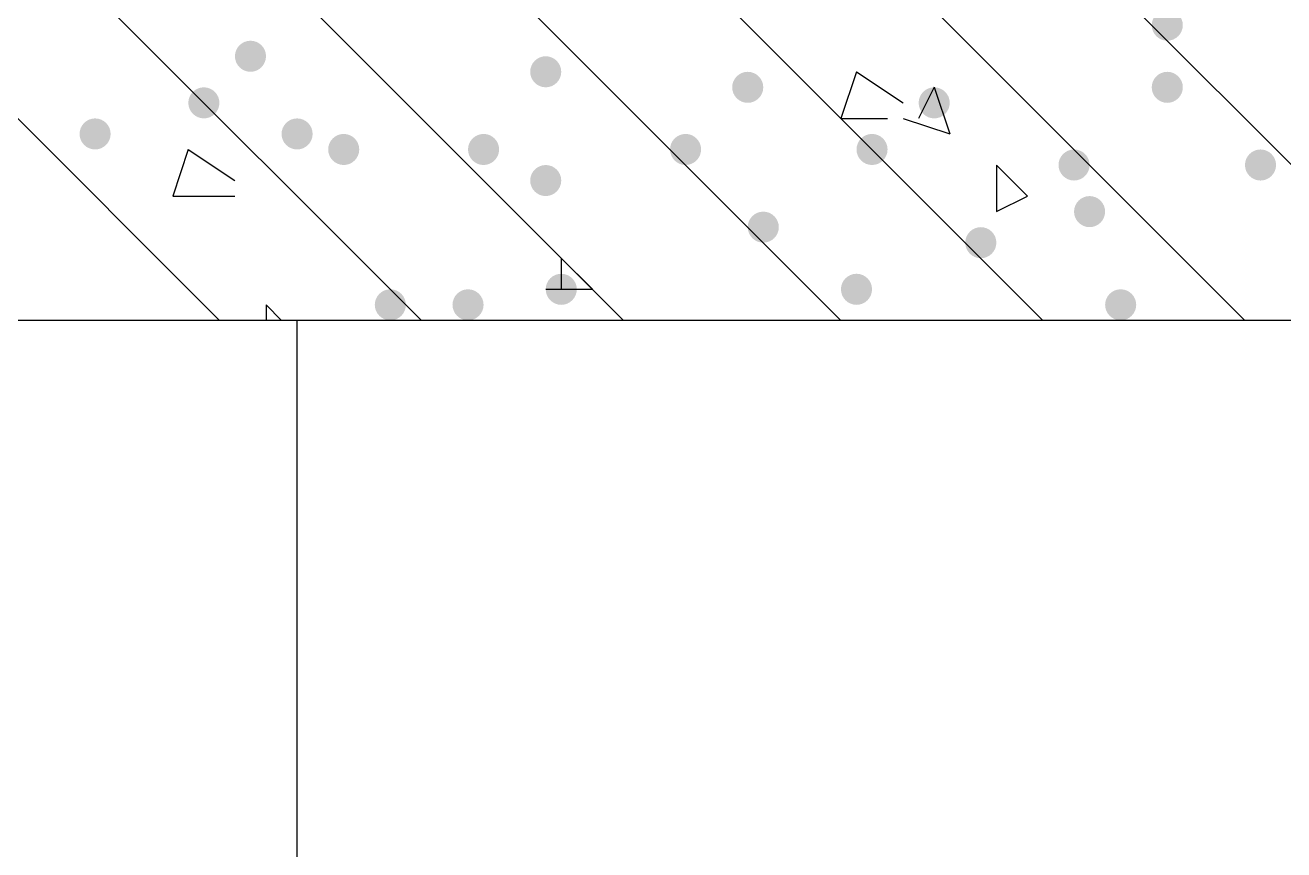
# Model space of a CAD drawing. Header units: inches. Extents: x 11 to 286, y 6 to 196.
# Drawn here: x 90.29 to 93.719, y 121.126 to 123.373 of the extents above; entities that cross this region are included whole.
import ezdxf

# ---------------------------------------------------------------- set-up
doc = ezdxf.new("R2010")
doc.units = ezdxf.units.IN
doc.header["$MEASUREMENT"] = 0
doc.layers.add('PDF_几何图形', color=7, linetype='Continuous')
doc.layers.add('PDF_实体填充', color=7, linetype='Continuous', true_color=0xffffff)

msp = doc.modelspace()

# ---------------------------------------------------------------- hatches: boundary and pattern name
at = {"layer": 'PDF_实体填充', "transparency": 33554559}
h = msp.add_hatch(color=7, dxfattribs=at)
edge = h.paths.add_edge_path(flags=0)
edge.add_spline(control_points=[(93.4438, 123.3734), (93.4438, 123.3502), (93.4247, 123.3311), (93.4014, 123.3311)], knot_values=[0, 0, 0, 0, 1, 1, 1, 1], degree=3, periodic=0)
edge.add_spline(control_points=[(93.4014, 123.3311), (93.3782, 123.3311), (93.3591, 123.3502), (93.3591, 123.3734)], knot_values=[0, 0, 0, 0, 1, 1, 1, 1], degree=3, periodic=0)
edge.add_line((93.3591, 123.3734), (93.3591, 123.3734))
edge.add_spline(control_points=[(93.3591, 123.3734), (93.3591, 123.3967), (93.3782, 123.4158), (93.4014, 123.4158)], knot_values=[0, 0, 0, 0, 1, 1, 1, 1], degree=3, periodic=0)
edge.add_spline(control_points=[(93.4014, 123.4158), (93.4247, 123.4158), (93.4438, 123.3967), (93.4438, 123.3734)], knot_values=[0, 0, 0, 0, 1, 1, 1, 1], degree=3, periodic=0)
edge.add_line((93.4438, 123.3734), (93.4438, 123.3734))
edge.add_line((93.4438, 123.3734), (93.4438, 123.3734))
h = msp.add_hatch(color=7, dxfattribs=at)
edge = h.paths.add_edge_path(flags=0)
edge.add_spline(control_points=[(90.9461, 123.2888), (90.9461, 123.2655), (90.9271, 123.2464), (90.9038, 123.2464)], knot_values=[0, 0, 0, 0, 1, 1, 1, 1], degree=3, periodic=0)
edge.add_spline(control_points=[(90.9038, 123.2464), (90.8805, 123.2464), (90.8614, 123.2655), (90.8614, 123.2888)], knot_values=[0, 0, 0, 0, 1, 1, 1, 1], degree=3, periodic=0)
edge.add_line((90.8614, 123.2888), (90.8614, 123.2888))
edge.add_spline(control_points=[(90.8614, 123.2888), (90.8614, 123.3121), (90.8805, 123.3311), (90.9038, 123.3311)], knot_values=[0, 0, 0, 0, 1, 1, 1, 1], degree=3, periodic=0)
edge.add_spline(control_points=[(90.9038, 123.3311), (90.9271, 123.3311), (90.9461, 123.3121), (90.9461, 123.2888)], knot_values=[0, 0, 0, 0, 1, 1, 1, 1], degree=3, periodic=0)
edge.add_line((90.9461, 123.2888), (90.9461, 123.2888))
edge.add_line((90.9461, 123.2888), (90.9461, 123.2888))
h = msp.add_hatch(color=7, dxfattribs=at)
edge = h.paths.add_edge_path(flags=0)
edge.add_spline(control_points=[(91.7504, 123.2464), (91.7504, 123.2232), (91.7314, 123.2041), (91.7081, 123.2041)], knot_values=[0, 0, 0, 0, 1, 1, 1, 1], degree=3, periodic=0)
edge.add_spline(control_points=[(91.7081, 123.2041), (91.6848, 123.2041), (91.6658, 123.2232), (91.6658, 123.2464)], knot_values=[0, 0, 0, 0, 1, 1, 1, 1], degree=3, periodic=0)
edge.add_line((91.6658, 123.2464), (91.6658, 123.2464))
edge.add_spline(control_points=[(91.6658, 123.2464), (91.6658, 123.2697), (91.6848, 123.2888), (91.7081, 123.2888)], knot_values=[0, 0, 0, 0, 1, 1, 1, 1], degree=3, periodic=0)
edge.add_spline(control_points=[(91.7081, 123.2888), (91.7314, 123.2888), (91.7504, 123.2697), (91.7504, 123.2464)], knot_values=[0, 0, 0, 0, 1, 1, 1, 1], degree=3, periodic=0)
edge.add_line((91.7504, 123.2464), (91.7504, 123.2464))
edge.add_line((91.7504, 123.2464), (91.7504, 123.2464))
h = msp.add_hatch(color=7, dxfattribs=at)
edge = h.paths.add_edge_path(flags=0)
edge.add_spline(control_points=[(92.3008, 123.2041), (92.3008, 123.1808), (92.2817, 123.1618), (92.2584, 123.1618)], knot_values=[0, 0, 0, 0, 1, 1, 1, 1], degree=3, periodic=0)
edge.add_spline(control_points=[(92.2584, 123.1618), (92.2352, 123.1618), (92.2161, 123.1808), (92.2161, 123.2041)], knot_values=[0, 0, 0, 0, 1, 1, 1, 1], degree=3, periodic=0)
edge.add_line((92.2161, 123.2041), (92.2161, 123.2041))
edge.add_spline(control_points=[(92.2161, 123.2041), (92.2161, 123.2274), (92.2352, 123.2464), (92.2584, 123.2464)], knot_values=[0, 0, 0, 0, 1, 1, 1, 1], degree=3, periodic=0)
edge.add_spline(control_points=[(92.2584, 123.2464), (92.2817, 123.2464), (92.3008, 123.2274), (92.3008, 123.2041)], knot_values=[0, 0, 0, 0, 1, 1, 1, 1], degree=3, periodic=0)
edge.add_line((92.3008, 123.2041), (92.3008, 123.2041))
edge.add_line((92.3008, 123.2041), (92.3008, 123.2041))
h = msp.add_hatch(color=7, dxfattribs=at)
edge = h.paths.add_edge_path(flags=0)
edge.add_spline(control_points=[(93.4438, 123.2041), (93.4438, 123.1808), (93.4247, 123.1618), (93.4014, 123.1618)], knot_values=[0, 0, 0, 0, 1, 1, 1, 1], degree=3, periodic=0)
edge.add_spline(control_points=[(93.4014, 123.1618), (93.3782, 123.1618), (93.3591, 123.1808), (93.3591, 123.2041)], knot_values=[0, 0, 0, 0, 1, 1, 1, 1], degree=3, periodic=0)
edge.add_line((93.3591, 123.2041), (93.3591, 123.2041))
edge.add_spline(control_points=[(93.3591, 123.2041), (93.3591, 123.2274), (93.3782, 123.2464), (93.4014, 123.2464)], knot_values=[0, 0, 0, 0, 1, 1, 1, 1], degree=3, periodic=0)
edge.add_spline(control_points=[(93.4014, 123.2464), (93.4247, 123.2464), (93.4438, 123.2274), (93.4438, 123.2041)], knot_values=[0, 0, 0, 0, 1, 1, 1, 1], degree=3, periodic=0)
edge.add_line((93.4438, 123.2041), (93.4438, 123.2041))
edge.add_line((93.4438, 123.2041), (93.4438, 123.2041))
h = msp.add_hatch(color=7, dxfattribs=at)
edge = h.paths.add_edge_path(flags=0)
edge.add_spline(control_points=[(90.8191, 123.1618), (90.8191, 123.1385), (90.8001, 123.1194), (90.7768, 123.1194)], knot_values=[0, 0, 0, 0, 1, 1, 1, 1], degree=3, periodic=0)
edge.add_spline(control_points=[(90.7768, 123.1194), (90.7535, 123.1194), (90.7344, 123.1385), (90.7344, 123.1618)], knot_values=[0, 0, 0, 0, 1, 1, 1, 1], degree=3, periodic=0)
edge.add_line((90.7344, 123.1618), (90.7344, 123.1618))
edge.add_spline(control_points=[(90.7344, 123.1618), (90.7344, 123.1851), (90.7535, 123.2041), (90.7768, 123.2041)], knot_values=[0, 0, 0, 0, 1, 1, 1, 1], degree=3, periodic=0)
edge.add_spline(control_points=[(90.7768, 123.2041), (90.8001, 123.2041), (90.8191, 123.1851), (90.8191, 123.1618)], knot_values=[0, 0, 0, 0, 1, 1, 1, 1], degree=3, periodic=0)
edge.add_line((90.8191, 123.1618), (90.8191, 123.1618))
edge.add_line((90.8191, 123.1618), (90.8191, 123.1618))
h = msp.add_hatch(color=7, dxfattribs=at)
edge = h.paths.add_edge_path(flags=0)
edge.add_spline(control_points=[(92.8088, 123.1618), (92.8088, 123.1385), (92.7897, 123.1194), (92.7664, 123.1194)], knot_values=[0, 0, 0, 0, 1, 1, 1, 1], degree=3, periodic=0)
edge.add_spline(control_points=[(92.7664, 123.1194), (92.7432, 123.1194), (92.7241, 123.1385), (92.7241, 123.1618)], knot_values=[0, 0, 0, 0, 1, 1, 1, 1], degree=3, periodic=0)
edge.add_line((92.7241, 123.1618), (92.7241, 123.1618))
edge.add_spline(control_points=[(92.7241, 123.1618), (92.7241, 123.1851), (92.7432, 123.2041), (92.7664, 123.2041)], knot_values=[0, 0, 0, 0, 1, 1, 1, 1], degree=3, periodic=0)
edge.add_spline(control_points=[(92.7664, 123.2041), (92.7897, 123.2041), (92.8088, 123.1851), (92.8088, 123.1618)], knot_values=[0, 0, 0, 0, 1, 1, 1, 1], degree=3, periodic=0)
edge.add_line((92.8088, 123.1618), (92.8088, 123.1618))
edge.add_line((92.8088, 123.1618), (92.8088, 123.1618))
h = msp.add_hatch(color=7, dxfattribs=at)
edge = h.paths.add_edge_path(flags=0)
edge.add_spline(control_points=[(90.5228, 123.0771), (90.5228, 123.0538), (90.5037, 123.0348), (90.4804, 123.0348)], knot_values=[0, 0, 0, 0, 1, 1, 1, 1], degree=3, periodic=0)
edge.add_spline(control_points=[(90.4804, 123.0348), (90.4572, 123.0348), (90.4381, 123.0538), (90.4381, 123.0771)], knot_values=[0, 0, 0, 0, 1, 1, 1, 1], degree=3, periodic=0)
edge.add_line((90.4381, 123.0771), (90.4381, 123.0771))
edge.add_spline(control_points=[(90.4381, 123.0771), (90.4381, 123.1004), (90.4572, 123.1194), (90.4804, 123.1194)], knot_values=[0, 0, 0, 0, 1, 1, 1, 1], degree=3, periodic=0)
edge.add_spline(control_points=[(90.4804, 123.1194), (90.5037, 123.1194), (90.5228, 123.1004), (90.5228, 123.0771)], knot_values=[0, 0, 0, 0, 1, 1, 1, 1], degree=3, periodic=0)
edge.add_line((90.5228, 123.0771), (90.5228, 123.0771))
edge.add_line((90.5228, 123.0771), (90.5228, 123.0771))
h = msp.add_hatch(color=7, dxfattribs=at)
edge = h.paths.add_edge_path(flags=0)
edge.add_spline(control_points=[(91.0731, 123.0771), (91.0731, 123.0538), (91.0541, 123.0348), (91.0308, 123.0348)], knot_values=[0, 0, 0, 0, 1, 1, 1, 1], degree=3, periodic=0)
edge.add_spline(control_points=[(91.0308, 123.0348), (91.0075, 123.0348), (90.9884, 123.0538), (90.9884, 123.0771)], knot_values=[0, 0, 0, 0, 1, 1, 1, 1], degree=3, periodic=0)
edge.add_line((90.9884, 123.0771), (90.9884, 123.0771))
edge.add_spline(control_points=[(90.9884, 123.0771), (90.9884, 123.1004), (91.0075, 123.1194), (91.0308, 123.1194)], knot_values=[0, 0, 0, 0, 1, 1, 1, 1], degree=3, periodic=0)
edge.add_spline(control_points=[(91.0308, 123.1194), (91.0541, 123.1194), (91.0731, 123.1004), (91.0731, 123.0771)], knot_values=[0, 0, 0, 0, 1, 1, 1, 1], degree=3, periodic=0)
edge.add_line((91.0731, 123.0771), (91.0731, 123.0771))
edge.add_line((91.0731, 123.0771), (91.0731, 123.0771))
h = msp.add_hatch(color=7, dxfattribs=at)
edge = h.paths.add_edge_path(flags=0)
edge.add_spline(control_points=[(91.2001, 123.0348), (91.2001, 123.0115), (91.1811, 122.9924), (91.1578, 122.9924)], knot_values=[0, 0, 0, 0, 1, 1, 1, 1], degree=3, periodic=0)
edge.add_spline(control_points=[(91.1578, 122.9924), (91.1345, 122.9924), (91.1154, 123.0115), (91.1154, 123.0348)], knot_values=[0, 0, 0, 0, 1, 1, 1, 1], degree=3, periodic=0)
edge.add_line((91.1154, 123.0348), (91.1154, 123.0348))
edge.add_spline(control_points=[(91.1154, 123.0348), (91.1154, 123.0581), (91.1345, 123.0771), (91.1578, 123.0771)], knot_values=[0, 0, 0, 0, 1, 1, 1, 1], degree=3, periodic=0)
edge.add_spline(control_points=[(91.1578, 123.0771), (91.1811, 123.0771), (91.2001, 123.0581), (91.2001, 123.0348)], knot_values=[0, 0, 0, 0, 1, 1, 1, 1], degree=3, periodic=0)
edge.add_line((91.2001, 123.0348), (91.2001, 123.0348))
edge.add_line((91.2001, 123.0348), (91.2001, 123.0348))
h = msp.add_hatch(color=7, dxfattribs=at)
edge = h.paths.add_edge_path(flags=0)
edge.add_spline(control_points=[(91.5811, 123.0348), (91.5811, 123.0115), (91.5621, 122.9924), (91.5388, 122.9924)], knot_values=[0, 0, 0, 0, 1, 1, 1, 1], degree=3, periodic=0)
edge.add_spline(control_points=[(91.5388, 122.9924), (91.5155, 122.9924), (91.4964, 123.0115), (91.4964, 123.0348)], knot_values=[0, 0, 0, 0, 1, 1, 1, 1], degree=3, periodic=0)
edge.add_line((91.4964, 123.0348), (91.4964, 123.0348))
edge.add_spline(control_points=[(91.4964, 123.0348), (91.4964, 123.0581), (91.5155, 123.0771), (91.5388, 123.0771)], knot_values=[0, 0, 0, 0, 1, 1, 1, 1], degree=3, periodic=0)
edge.add_spline(control_points=[(91.5388, 123.0771), (91.5621, 123.0771), (91.5811, 123.0581), (91.5811, 123.0348)], knot_values=[0, 0, 0, 0, 1, 1, 1, 1], degree=3, periodic=0)
edge.add_line((91.5811, 123.0348), (91.5811, 123.0348))
edge.add_line((91.5811, 123.0348), (91.5811, 123.0348))
h = msp.add_hatch(color=7, dxfattribs=at)
edge = h.paths.add_edge_path(flags=0)
edge.add_spline(control_points=[(92.1314, 123.0348), (92.1314, 123.0115), (92.1124, 122.9924), (92.0891, 122.9924)], knot_values=[0, 0, 0, 0, 1, 1, 1, 1], degree=3, periodic=0)
edge.add_spline(control_points=[(92.0891, 122.9924), (92.0658, 122.9924), (92.0468, 123.0115), (92.0468, 123.0348)], knot_values=[0, 0, 0, 0, 1, 1, 1, 1], degree=3, periodic=0)
edge.add_line((92.0468, 123.0348), (92.0468, 123.0348))
edge.add_spline(control_points=[(92.0468, 123.0348), (92.0468, 123.0581), (92.0658, 123.0771), (92.0891, 123.0771)], knot_values=[0, 0, 0, 0, 1, 1, 1, 1], degree=3, periodic=0)
edge.add_spline(control_points=[(92.0891, 123.0771), (92.1124, 123.0771), (92.1314, 123.0581), (92.1314, 123.0348)], knot_values=[0, 0, 0, 0, 1, 1, 1, 1], degree=3, periodic=0)
edge.add_line((92.1314, 123.0348), (92.1314, 123.0348))
edge.add_line((92.1314, 123.0348), (92.1314, 123.0348))
h = msp.add_hatch(color=7, dxfattribs=at)
edge = h.paths.add_edge_path(flags=0)
edge.add_spline(control_points=[(92.6394, 123.0348), (92.6394, 123.0115), (92.6204, 122.9924), (92.5971, 122.9924)], knot_values=[0, 0, 0, 0, 1, 1, 1, 1], degree=3, periodic=0)
edge.add_spline(control_points=[(92.5971, 122.9924), (92.5738, 122.9924), (92.5548, 123.0115), (92.5548, 123.0348)], knot_values=[0, 0, 0, 0, 1, 1, 1, 1], degree=3, periodic=0)
edge.add_line((92.5548, 123.0348), (92.5548, 123.0348))
edge.add_spline(control_points=[(92.5548, 123.0348), (92.5548, 123.0581), (92.5738, 123.0771), (92.5971, 123.0771)], knot_values=[0, 0, 0, 0, 1, 1, 1, 1], degree=3, periodic=0)
edge.add_spline(control_points=[(92.5971, 123.0771), (92.6204, 123.0771), (92.6394, 123.0581), (92.6394, 123.0348)], knot_values=[0, 0, 0, 0, 1, 1, 1, 1], degree=3, periodic=0)
edge.add_line((92.6394, 123.0348), (92.6394, 123.0348))
edge.add_line((92.6394, 123.0348), (92.6394, 123.0348))
h = msp.add_hatch(color=7, dxfattribs=at)
edge = h.paths.add_edge_path(flags=0)
edge.add_spline(control_points=[(93.1898, 122.9924), (93.1898, 122.9692), (93.1707, 122.9501), (93.1474, 122.9501)], knot_values=[0, 0, 0, 0, 1, 1, 1, 1], degree=3, periodic=0)
edge.add_spline(control_points=[(93.1474, 122.9501), (93.1242, 122.9501), (93.1051, 122.9692), (93.1051, 122.9924)], knot_values=[0, 0, 0, 0, 1, 1, 1, 1], degree=3, periodic=0)
edge.add_line((93.1051, 122.9924), (93.1051, 122.9924))
edge.add_spline(control_points=[(93.1051, 122.9924), (93.1051, 123.0157), (93.1242, 123.0348), (93.1474, 123.0348)], knot_values=[0, 0, 0, 0, 1, 1, 1, 1], degree=3, periodic=0)
edge.add_spline(control_points=[(93.1474, 123.0348), (93.1707, 123.0348), (93.1898, 123.0157), (93.1898, 122.9924)], knot_values=[0, 0, 0, 0, 1, 1, 1, 1], degree=3, periodic=0)
edge.add_line((93.1898, 122.9924), (93.1898, 122.9924))
edge.add_line((93.1898, 122.9924), (93.1898, 122.9924))
h = msp.add_hatch(color=7, dxfattribs=at)
edge = h.paths.add_edge_path(flags=0)
edge.add_spline(control_points=[(93.6978, 122.9924), (93.6978, 122.9692), (93.6787, 122.9501), (93.6554, 122.9501)], knot_values=[0, 0, 0, 0, 1, 1, 1, 1], degree=3, periodic=0)
edge.add_spline(control_points=[(93.6554, 122.9501), (93.6322, 122.9501), (93.6131, 122.9692), (93.6131, 122.9924)], knot_values=[0, 0, 0, 0, 1, 1, 1, 1], degree=3, periodic=0)
edge.add_line((93.6131, 122.9924), (93.6131, 122.9924))
edge.add_spline(control_points=[(93.6131, 122.9924), (93.6131, 123.0157), (93.6322, 123.0348), (93.6554, 123.0348)], knot_values=[0, 0, 0, 0, 1, 1, 1, 1], degree=3, periodic=0)
edge.add_spline(control_points=[(93.6554, 123.0348), (93.6787, 123.0348), (93.6978, 123.0157), (93.6978, 122.9924)], knot_values=[0, 0, 0, 0, 1, 1, 1, 1], degree=3, periodic=0)
edge.add_line((93.6978, 122.9924), (93.6978, 122.9924))
edge.add_line((93.6978, 122.9924), (93.6978, 122.9924))
h = msp.add_hatch(color=7, dxfattribs=at)
edge = h.paths.add_edge_path(flags=0)
edge.add_spline(control_points=[(91.7504, 122.9501), (91.7504, 122.9268), (91.7314, 122.9078), (91.7081, 122.9078)], knot_values=[0, 0, 0, 0, 1, 1, 1, 1], degree=3, periodic=0)
edge.add_spline(control_points=[(91.7081, 122.9078), (91.6848, 122.9078), (91.6658, 122.9268), (91.6658, 122.9501)], knot_values=[0, 0, 0, 0, 1, 1, 1, 1], degree=3, periodic=0)
edge.add_line((91.6658, 122.9501), (91.6658, 122.9501))
edge.add_spline(control_points=[(91.6658, 122.9501), (91.6658, 122.9734), (91.6848, 122.9924), (91.7081, 122.9924)], knot_values=[0, 0, 0, 0, 1, 1, 1, 1], degree=3, periodic=0)
edge.add_spline(control_points=[(91.7081, 122.9924), (91.7314, 122.9924), (91.7504, 122.9734), (91.7504, 122.9501)], knot_values=[0, 0, 0, 0, 1, 1, 1, 1], degree=3, periodic=0)
edge.add_line((91.7504, 122.9501), (91.7504, 122.9501))
edge.add_line((91.7504, 122.9501), (91.7504, 122.9501))
h = msp.add_hatch(color=7, dxfattribs=at)
edge = h.paths.add_edge_path(flags=0)
edge.add_spline(control_points=[(93.2321, 122.8654), (93.2321, 122.8422), (93.2131, 122.8231), (93.1898, 122.8231)], knot_values=[0, 0, 0, 0, 1, 1, 1, 1], degree=3, periodic=0)
edge.add_spline(control_points=[(93.1898, 122.8231), (93.1665, 122.8231), (93.1474, 122.8422), (93.1474, 122.8654)], knot_values=[0, 0, 0, 0, 1, 1, 1, 1], degree=3, periodic=0)
edge.add_line((93.1474, 122.8654), (93.1474, 122.8654))
edge.add_spline(control_points=[(93.1474, 122.8654), (93.1474, 122.8887), (93.1665, 122.9078), (93.1898, 122.9078)], knot_values=[0, 0, 0, 0, 1, 1, 1, 1], degree=3, periodic=0)
edge.add_spline(control_points=[(93.1898, 122.9078), (93.2131, 122.9078), (93.2321, 122.8887), (93.2321, 122.8654)], knot_values=[0, 0, 0, 0, 1, 1, 1, 1], degree=3, periodic=0)
edge.add_line((93.2321, 122.8654), (93.2321, 122.8654))
edge.add_line((93.2321, 122.8654), (93.2321, 122.8654))
h = msp.add_hatch(color=7, dxfattribs=at)
edge = h.paths.add_edge_path(flags=0)
edge.add_spline(control_points=[(92.3431, 122.8231), (92.3431, 122.7998), (92.3241, 122.7808), (92.3008, 122.7808)], knot_values=[0, 0, 0, 0, 1, 1, 1, 1], degree=3, periodic=0)
edge.add_spline(control_points=[(92.3008, 122.7808), (92.2775, 122.7808), (92.2584, 122.7998), (92.2584, 122.8231)], knot_values=[0, 0, 0, 0, 1, 1, 1, 1], degree=3, periodic=0)
edge.add_line((92.2584, 122.8231), (92.2584, 122.8231))
edge.add_spline(control_points=[(92.2584, 122.8231), (92.2584, 122.8464), (92.2775, 122.8654), (92.3008, 122.8654)], knot_values=[0, 0, 0, 0, 1, 1, 1, 1], degree=3, periodic=0)
edge.add_spline(control_points=[(92.3008, 122.8654), (92.3241, 122.8654), (92.3431, 122.8464), (92.3431, 122.8231)], knot_values=[0, 0, 0, 0, 1, 1, 1, 1], degree=3, periodic=0)
edge.add_line((92.3431, 122.8231), (92.3431, 122.8231))
edge.add_line((92.3431, 122.8231), (92.3431, 122.8231))
h = msp.add_hatch(color=7, dxfattribs=at)
edge = h.paths.add_edge_path(flags=0)
edge.add_spline(control_points=[(92.9358, 122.7808), (92.9358, 122.7575), (92.9167, 122.7384), (92.8934, 122.7384)], knot_values=[0, 0, 0, 0, 1, 1, 1, 1], degree=3, periodic=0)
edge.add_spline(control_points=[(92.8934, 122.7384), (92.8702, 122.7384), (92.8511, 122.7575), (92.8511, 122.7808)], knot_values=[0, 0, 0, 0, 1, 1, 1, 1], degree=3, periodic=0)
edge.add_line((92.8511, 122.7808), (92.8511, 122.7808))
edge.add_spline(control_points=[(92.8511, 122.7808), (92.8511, 122.8041), (92.8702, 122.8231), (92.8934, 122.8231)], knot_values=[0, 0, 0, 0, 1, 1, 1, 1], degree=3, periodic=0)
edge.add_spline(control_points=[(92.8934, 122.8231), (92.9167, 122.8231), (92.9358, 122.8041), (92.9358, 122.7808)], knot_values=[0, 0, 0, 0, 1, 1, 1, 1], degree=3, periodic=0)
edge.add_line((92.9358, 122.7808), (92.9358, 122.7808))
edge.add_line((92.9358, 122.7808), (92.9358, 122.7808))
h = msp.add_hatch(color=7, dxfattribs=at)
edge = h.paths.add_edge_path(flags=0)
edge.add_spline(control_points=[(91.7928, 122.6538), (91.7928, 122.6305), (91.7737, 122.6114), (91.7504, 122.6114)], knot_values=[0, 0, 0, 0, 1, 1, 1, 1], degree=3, periodic=0)
edge.add_spline(control_points=[(91.7504, 122.6114), (91.7272, 122.6114), (91.7081, 122.6305), (91.7081, 122.6538)], knot_values=[0, 0, 0, 0, 1, 1, 1, 1], degree=3, periodic=0)
edge.add_line((91.7081, 122.6538), (91.7081, 122.6538))
edge.add_spline(control_points=[(91.7081, 122.6538), (91.7081, 122.6771), (91.7272, 122.6961), (91.7504, 122.6961)], knot_values=[0, 0, 0, 0, 1, 1, 1, 1], degree=3, periodic=0)
edge.add_spline(control_points=[(91.7504, 122.6961), (91.7737, 122.6961), (91.7928, 122.6771), (91.7928, 122.6538)], knot_values=[0, 0, 0, 0, 1, 1, 1, 1], degree=3, periodic=0)
edge.add_line((91.7928, 122.6538), (91.7928, 122.6538))
edge.add_line((91.7928, 122.6538), (91.7928, 122.6538))
h = msp.add_hatch(color=7, dxfattribs=at)
edge = h.paths.add_edge_path(flags=0)
edge.add_spline(control_points=[(92.5971, 122.6538), (92.5971, 122.6305), (92.5781, 122.6114), (92.5548, 122.6114)], knot_values=[0, 0, 0, 0, 1, 1, 1, 1], degree=3, periodic=0)
edge.add_spline(control_points=[(92.5548, 122.6114), (92.5315, 122.6114), (92.5124, 122.6305), (92.5124, 122.6538)], knot_values=[0, 0, 0, 0, 1, 1, 1, 1], degree=3, periodic=0)
edge.add_line((92.5124, 122.6538), (92.5124, 122.6538))
edge.add_spline(control_points=[(92.5124, 122.6538), (92.5124, 122.6771), (92.5315, 122.6961), (92.5548, 122.6961)], knot_values=[0, 0, 0, 0, 1, 1, 1, 1], degree=3, periodic=0)
edge.add_spline(control_points=[(92.5548, 122.6961), (92.5781, 122.6961), (92.5971, 122.6771), (92.5971, 122.6538)], knot_values=[0, 0, 0, 0, 1, 1, 1, 1], degree=3, periodic=0)
edge.add_line((92.5971, 122.6538), (92.5971, 122.6538))
edge.add_line((92.5971, 122.6538), (92.5971, 122.6538))
h = msp.add_hatch(color=7, dxfattribs=at)
edge = h.paths.add_edge_path(flags=0)
edge.add_spline(control_points=[(91.3271, 122.6114), (91.3271, 122.5882), (91.3081, 122.5691), (91.2848, 122.5691)], knot_values=[0, 0, 0, 0, 1, 1, 1, 1], degree=3, periodic=0)
edge.add_spline(control_points=[(91.2848, 122.5691), (91.2615, 122.5691), (91.2424, 122.5882), (91.2424, 122.6114)], knot_values=[0, 0, 0, 0, 1, 1, 1, 1], degree=3, periodic=0)
edge.add_line((91.2424, 122.6114), (91.2424, 122.6114))
edge.add_spline(control_points=[(91.2424, 122.6114), (91.2424, 122.6347), (91.2615, 122.6538), (91.2848, 122.6538)], knot_values=[0, 0, 0, 0, 1, 1, 1, 1], degree=3, periodic=0)
edge.add_spline(control_points=[(91.2848, 122.6538), (91.3081, 122.6538), (91.3271, 122.6347), (91.3271, 122.6114)], knot_values=[0, 0, 0, 0, 1, 1, 1, 1], degree=3, periodic=0)
edge.add_line((91.3271, 122.6114), (91.3271, 122.6114))
edge.add_line((91.3271, 122.6114), (91.3271, 122.6114))
h = msp.add_hatch(color=7, dxfattribs=at)
edge = h.paths.add_edge_path(flags=0)
edge.add_spline(control_points=[(91.5388, 122.6114), (91.5388, 122.5882), (91.5197, 122.5691), (91.4964, 122.5691)], knot_values=[0, 0, 0, 0, 1, 1, 1, 1], degree=3, periodic=0)
edge.add_spline(control_points=[(91.4964, 122.5691), (91.4732, 122.5691), (91.4541, 122.5882), (91.4541, 122.6114)], knot_values=[0, 0, 0, 0, 1, 1, 1, 1], degree=3, periodic=0)
edge.add_line((91.4541, 122.6114), (91.4541, 122.6114))
edge.add_spline(control_points=[(91.4541, 122.6114), (91.4541, 122.6347), (91.4732, 122.6538), (91.4964, 122.6538)], knot_values=[0, 0, 0, 0, 1, 1, 1, 1], degree=3, periodic=0)
edge.add_spline(control_points=[(91.4964, 122.6538), (91.5197, 122.6538), (91.5388, 122.6347), (91.5388, 122.6114)], knot_values=[0, 0, 0, 0, 1, 1, 1, 1], degree=3, periodic=0)
edge.add_line((91.5388, 122.6114), (91.5388, 122.6114))
edge.add_line((91.5388, 122.6114), (91.5388, 122.6114))
h = msp.add_hatch(color=7, dxfattribs=at)
edge = h.paths.add_edge_path(flags=0)
edge.add_spline(control_points=[(93.3168, 122.6114), (93.3168, 122.5882), (93.2977, 122.5691), (93.2744, 122.5691)], knot_values=[0, 0, 0, 0, 1, 1, 1, 1], degree=3, periodic=0)
edge.add_spline(control_points=[(93.2744, 122.5691), (93.2512, 122.5691), (93.2321, 122.5882), (93.2321, 122.6114)], knot_values=[0, 0, 0, 0, 1, 1, 1, 1], degree=3, periodic=0)
edge.add_line((93.2321, 122.6114), (93.2321, 122.6114))
edge.add_spline(control_points=[(93.2321, 122.6114), (93.2321, 122.6347), (93.2512, 122.6538), (93.2744, 122.6538)], knot_values=[0, 0, 0, 0, 1, 1, 1, 1], degree=3, periodic=0)
edge.add_spline(control_points=[(93.2744, 122.6538), (93.2977, 122.6538), (93.3168, 122.6347), (93.3168, 122.6114)], knot_values=[0, 0, 0, 0, 1, 1, 1, 1], degree=3, periodic=0)
edge.add_line((93.3168, 122.6114), (93.3168, 122.6114))
edge.add_line((93.3168, 122.6114), (93.3168, 122.6114))

# ---------------------------------------------------------------- linework, layer by layer
at = {"layer": 'PDF_几何图形'}
for p, q in [((88.7024, 124.6858), (90.8191, 122.5691)), ((89.2528, 124.6858), (91.3694, 122.5691)), ((89.8031, 124.6858), (91.9198, 122.5691)), ((90.3958, 124.6858), (92.5124, 122.5691)), ((90.9461, 124.6858), (93.0628, 122.5691)), ((91.4964, 124.6858), (93.6131, 122.5691)), ((92.0468, 124.6858), (94.1634, 122.5691)), ((92.5548, 123.2464), (92.5124, 123.1194)), ((92.5548, 123.2464), (92.6818, 123.1618)), ((92.7664, 123.2041), (92.7241, 123.1194)), ((92.7664, 123.2041), (92.8088, 123.0771)), ((92.5124, 123.1194), (92.6394, 123.1194)), ((92.6818, 123.1194), (92.8088, 123.0771)), ((90.7344, 123.0348), (90.6921, 122.9078)), ((90.7344, 123.0348), (90.8614, 122.9501)), ((92.9358, 122.9924), (93.0204, 122.9078)), ((92.9358, 122.9924), (92.9358, 122.8654)), ((90.6921, 122.9078), (90.8614, 122.9078)), ((92.9358, 122.8654), (93.0204, 122.9078)), ((91.7504, 122.7384), (91.8351, 122.6538)), ((91.7504, 122.7384), (91.7504, 122.6538)), ((91.7081, 122.6538), (91.8351, 122.6538)), ((90.9461, 122.6114), (90.9884, 122.5691)), ((90.9461, 122.6114), (90.9461, 122.5691)), ((122.9078, 122.5691), (66.0964, 122.5691)), ((91.0308, 116.2191), (91.0308, 122.5691))]:
    msp.add_line(p, q, dxfattribs=at)

doc.saveas('drawing.dxf')
